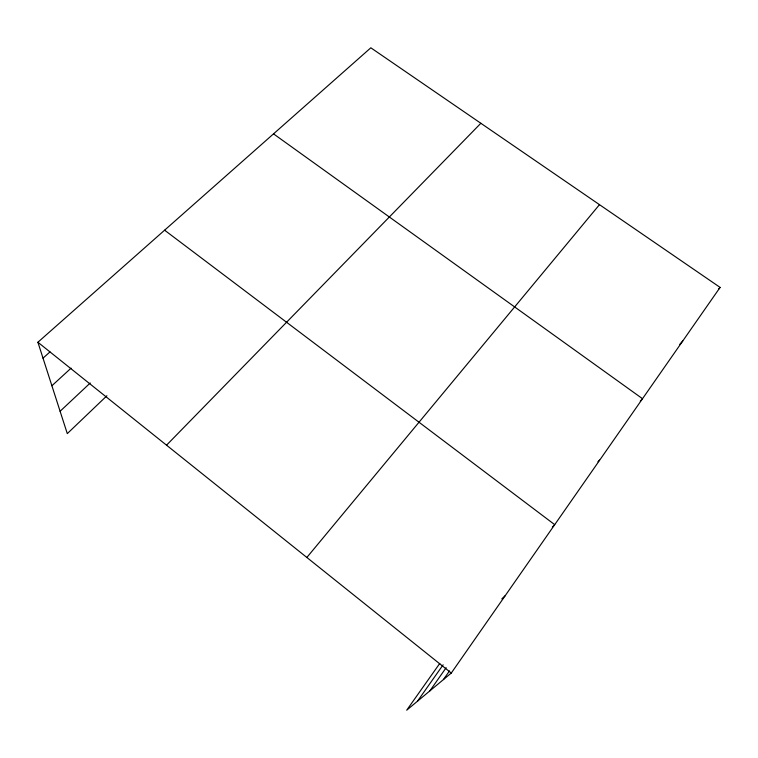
<?xml version="1.0" encoding="UTF-8"?>
<svg xmlns="http://www.w3.org/2000/svg" width="758" height="758" viewBox="0 0 758 758"><rect width="100%" height="100%" fill="white"/><g stroke="black" fill="none" stroke-linecap="round" stroke-linejoin="round"><path stroke-width="1.14" d="M439.773 663.43L406.695 710.199L451.285 673.038L720.1 287.405L370.833 47.801L37.9 342.246L67.291 433.614L106.906 395.752M443.421 679.585L449.485 670.915M429.881 690.879L446.149 667.694M417.478 701.216L443.117 664.832M306.857 557.462L599.483 204.651M718.556 289.186L720.1 287.405M679.784 344.321L682.759 340.967M640.264 401.181L642.509 398.708L273.524 133.863M597.92 461.774L599.531 460.068M166.542 445.183L480.856 123.279M552.326 527.085L554.714 524.669L164.6 230.195M501.853 598.848L505.198 595.693M60.1 411.272L90.24 382.998M51.895 385.756L71.072 368.151M43.017 358.155L50 351.892M37.9 342.246L451.285 673.038"/></g></svg>
